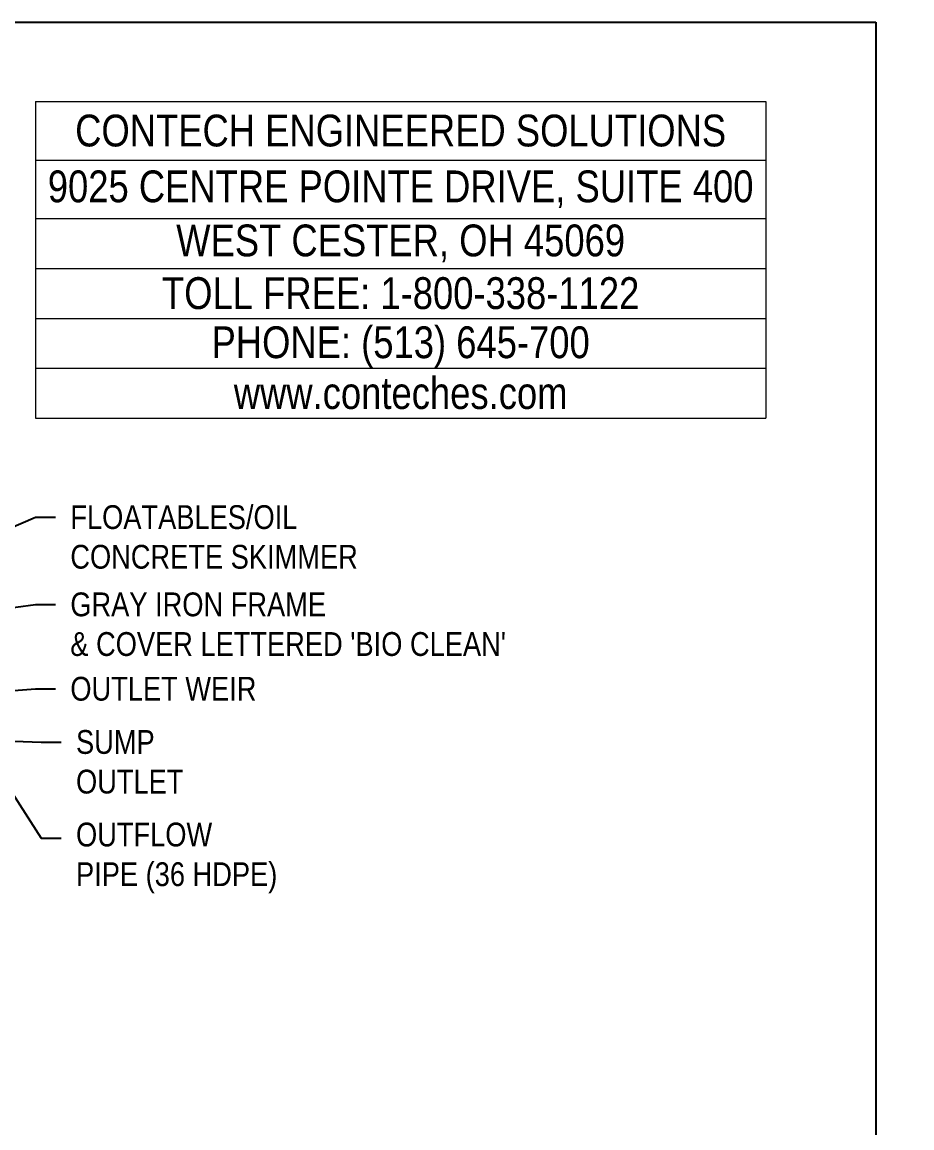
# Model space of a CAD drawing. Extents: x 0 to 220, y -5 to 280.
# Drawn here: x 130.6 to 219.6, y 169.4 to 280 of the extents above; entities that cross this region are included whole.
import ezdxf
from ezdxf import colors
from ezdxf.entities.mleader import LeaderData, LeaderLine
from ezdxf.math import Vec2, Vec3

# ---------------------------------------------------------------- set-up
doc = ezdxf.new("R2010")
doc.units = 0
doc.header["$LTSCALE"] = 10
doc.header["$MEASUREMENT"] = 0
doc.layers.get('0').update_dxf_attribs({"linetype": 'CONTINUOUS'})
doc.layers.get('Defpoints').update_dxf_attribs({"linetype": 'CONTINUOUS'})
for name, color, linetype in [('2628-LOGO$0$CADdetails-2-FINELIGHT', 2, 'CONTINUOUS'), ('2628-LOGO$0$CADdetails-FRAME', 7, 'CONTINUOUS'), ('CADdetails-9-TITLEBLOCK', 7, 'CONTINUOUS')]:
    doc.layers.add(name, color=color, linetype=linetype)
doc.layers.add('CADdetails-1-ANNO', color=41, linetype='CONTINUOUS', lineweight=5)
doc.styles.add('2628-LOGO$0$CADdetails-NOTES', font='ARIALN.TTF', dxfattribs={"height": 2.38})
doc.styles.add('CADdetails-DIMENSIONS', font='ARIALN.TTF', dxfattribs={"height": 2.38})

# ---------------------------------------------------------------- blocks, each defined once
blk = doc.blocks.new('*T22')
at = {"layer": 'Defpoints', "color": 8, "linetype": 'ByBlock', "lineweight": 0, "transparency": 16777216}
for p, q in [((0, 0), (73.1, 0)), ((0, 0), (0, -31.71)), ((73.1, 0), (73.1, -31.71)), ((0, -5.89), (73.1, -5.89)), ((0, -11.71), (73.1, -11.71)), ((0, -16.71), (73.1, -16.71)), ((0, -21.71), (73.1, -21.71)), ((0, -26.71), (73.1, -26.71)), ((0, -31.71), (73.1, -31.71))]:
    blk.add_line(p, q, dxfattribs=at)
at = {"layer": '2628-LOGO$0$CADdetails-2-FINELIGHT', "transparency": 16777216, "char_height": 3.18, "width": 72.9823, "style": '2628-LOGO$0$CADdetails-NOTES'}
for s, insert, attachment_point in [('CONTECH ENGINEERED SOLUTIONS', (36.55, -2.94), 5), ('9025 CENTRE POINTE DRIVE, SUITE 400 ', (36.55, -8.8), 5), ('WEST CESTER, OH 45069', (36.55, -14.21), 5), ('TOLL FREE: 1-800-338-1122', (36.55, -19.21), 5), ('PHONE: (513) 645-700', (36.55, -26.65), 8), ('www.conteches.com', (36.55, -29.21), 5)]:
    blk.add_mtext(s, dxfattribs=dict(at, insert=insert, attachment_point=attachment_point))
blk = doc.blocks.new('2628-LOGO')
at = {"layer": '2628-LOGO$0$CADdetails-FRAME'}
for p, q in [((0, 280), (216, 280)), ((216, 280), (216, 0))]:
    blk.add_line(p, q, dxfattribs=at)
blk.add_blockref('*T22', (131.9, 272.07))

msp = doc.modelspace()

# ---------------------------------------------------------------- block references
at = {"layer": 'CADdetails-9-TITLEBLOCK'}
msp.add_blockref('2628-LOGO', (0, 0), dxfattribs=at)

# ---------------------------------------------------------------- leaders
at = {"layer": 'CADdetails-1-ANNO'}
ml = msp.add_multileader_mtext('Standard', dxfattribs=at)
ml.set_content('FLOATABLES/OIL\\PCONCRETE SKIMMER', color=256, style='CADdetails-DIMENSIONS')
ml.set_leader_properties()
ml.build(insert=Vec2(0, 0))
ml.multileader.update_dxf_attribs({"dogleg_length": 2, "arrow_head_size": 2.38})
ctx = ml.context
ctx.base_point, ctx.char_height, ctx.arrow_head_size, ctx.landing_gap_size, ctx.plane_origin = Vec3(133.885, 230.453), 2.38, 2.38, 1.5, Vec3(116.725, 224.744)
notes = []
notes.append((ctx, [(0, (1, 1, 0), (131.885, 230.453), (1, 0), 2, [(0, [(107.557, 220.112)], 0, [])])]))
ctx.mtext.insert, ctx.mtext.flow_direction = Vec3(135.385, 231.663), 5
ml = msp.add_multileader_mtext('Standard', dxfattribs=at)
ml.set_content("GRAY IRON FRAME\\P& COVER LETTERED 'BIO CLEAN'", color=256, style='CADdetails-DIMENSIONS')
ml.set_leader_properties()
ml.build(insert=Vec2(0, 0))
ml.multileader.update_dxf_attribs({"dogleg_length": 2, "arrow_head_size": 2.38})
ctx = ml.context
ctx.base_point, ctx.char_height, ctx.arrow_head_size, ctx.landing_gap_size, ctx.plane_origin = Vec3(133.885, 221.712), 2.38, 2.38, 1.5, Vec3(89.501, 233.75)
notes.append((ctx, [(0, (1, 1, 0), (131.885, 221.712), (1, 0), 2, [(0, [(108.766, 218.652)], 0, [])])]))
ctx.mtext.insert, ctx.mtext.width, ctx.mtext.flow_direction = Vec3(135.385, 222.93), 84.24124, 5
ml = msp.add_multileader_mtext('Standard', dxfattribs=at)
ml.set_content('OUTLET WEIR', color=256, style='CADdetails-DIMENSIONS')
ml.set_leader_properties()
ml.build(insert=Vec2(0, 0))
ml.multileader.update_dxf_attribs({"dogleg_length": 2, "arrow_head_size": 2.38})
ctx = ml.context
ctx.base_point, ctx.char_height, ctx.arrow_head_size, ctx.landing_gap_size, ctx.plane_origin = Vec3(133.885, 213.279), 2.38, 2.38, 1.5, Vec3(109.206, 213.908)
notes.append((ctx, [(1, (1, 1, 0), (131.885, 213.279), (1, 0), 2, [(0, [(115.116, 211.996)], 0, [])])]))
ctx.mtext.insert, ctx.mtext.flow_direction = Vec3(135.385, 214.489), 5
ml = msp.add_multileader_mtext('Standard', dxfattribs=at)
ml.set_content('SUMP\\POUTLET', color=256, style='CADdetails-DIMENSIONS')
ml.set_leader_properties()
ml.build(insert=Vec2(0, 0))
ml.multileader.update_dxf_attribs({"dogleg_length": 2, "arrow_head_size": 2.38})
ctx = ml.context
ctx.base_point, ctx.char_height, ctx.arrow_head_size, ctx.landing_gap_size, ctx.plane_origin = Vec3(134.455, 207.953), 2.38, 2.38, 1.5, Vec3(111.1, 211.787)
notes.append((ctx, [(1, (1, 1, 0), (132.455, 207.953), (1, 0), 2, [(0, [(118.347, 208.521)], 0, [])])]))
ctx.mtext.insert, ctx.mtext.flow_direction = Vec3(135.955, 209.163), 5
ml = msp.add_multileader_mtext('Standard', dxfattribs=at)
ml.set_content('OUTFLOW\\PPIPE (36 HDPE)', color=256, style='CADdetails-DIMENSIONS')
ml.set_leader_properties()
ml.build(insert=Vec2(0, 0))
ml.multileader.update_dxf_attribs({"dogleg_length": 2, "arrow_head_size": 2.38})
ctx = ml.context
ctx.base_point, ctx.char_height, ctx.arrow_head_size, ctx.landing_gap_size, ctx.plane_origin = Vec3(134.455, 198.36), 2.38, 2.38, 1.5, Vec3(128.532, 209.892)
notes.append((ctx, [(0, (1, 1, 0), (132.455, 198.36), (1, 0), 2, [(0, [(126.422, 207.768)], 0, [])])]))
ctx.mtext.insert, ctx.mtext.flow_direction = Vec3(135.955, 199.9), 5
for ctx, leaders in notes:
    for number, flags, end, landing, length, lines in leaders:
        leader = LeaderData()
        leader.index, (leader.has_last_leader_line, leader.has_dogleg_vector, leader.attachment_direction) = number, flags
        leader.last_leader_point, leader.dogleg_vector, leader.dogleg_length = Vec3(end), Vec3(landing), length
        for number, points, colour, breaks in lines:
            line = LeaderLine()
            line.index, line.vertices, line.color, line.breaks = number, Vec3.list(points), colors.encode_raw_color(colour), breaks
            leader.lines.append(line)
        ctx.leaders.append(leader)

doc.saveas('drawing.dxf')
